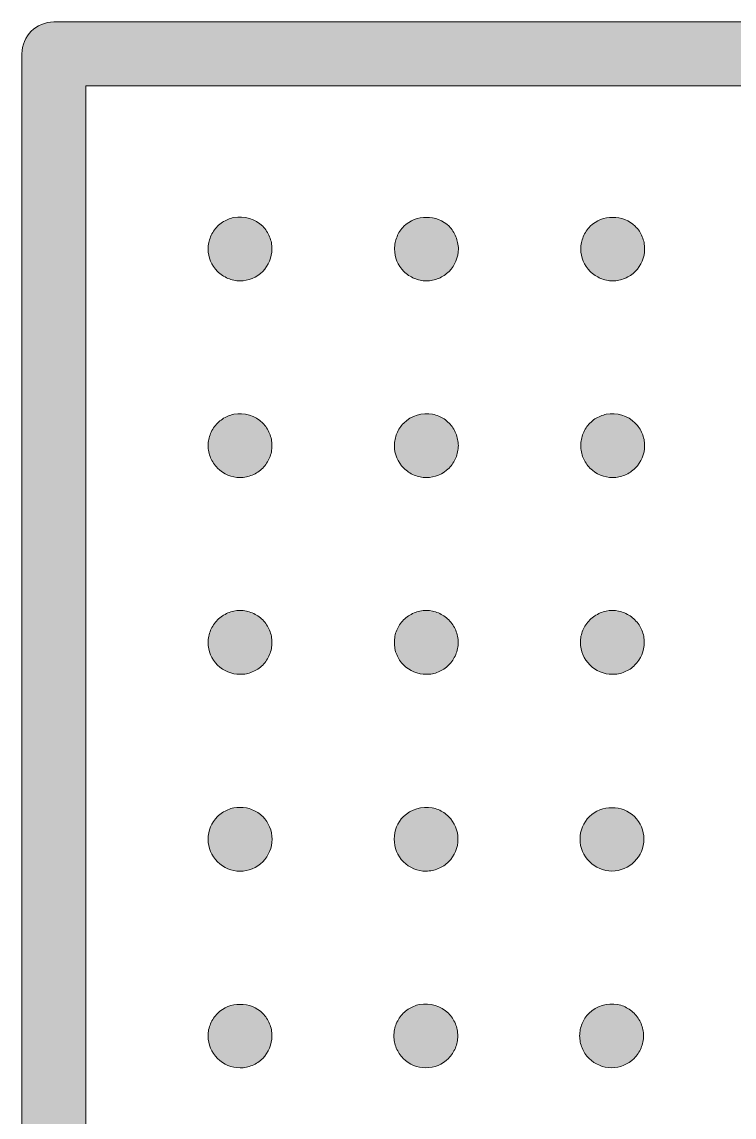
# Model space of a CAD drawing. Header units: millimetres. Extents: x 4.1 to 58.2, y -191.1 to -111.5.
# Drawn here: x 4.09 to 17.47, y -132.14 to -111.55 of the extents above; entities that cross this region are included whole.
import ezdxf

# ---------------------------------------------------------------- set-up
doc = ezdxf.new("R2010")
doc.units = ezdxf.units.MM
doc.header["$MEASUREMENT"] = 0
doc.layers.add('Layer 1', color=7, linetype='Continuous', lineweight=0)

msp = doc.modelspace()

# ---------------------------------------------------------------- hatches: boundary and pattern name
at = {"layer": 'Layer 1', "true_color": 0x006981, "transparency": 33554687}
h = msp.add_hatch(color=146, dxfattribs=at)
h.dxf.hatch_style = 2
edge = h.paths.add_edge_path()
edge.add_spline(control_points=[(5.286, -189.875), (5.286, -189.875), (57.014, -189.875), (57.014, -189.875), (57.014, -189.875), (57.014, -112.748), (57.014, -112.748), (57.014, -112.748), (5.286, -112.748), (5.286, -112.748), (5.286, -112.748), (5.286, -189.875), (5.286, -189.875)], knot_values=[0, 0, 0, 0, 1, 1, 1, 2, 2, 2, 3, 3, 3, 4, 4, 4, 4], degree=3, periodic=0)
edge = h.paths.add_edge_path()
edge.add_spline(control_points=[(57.614, -191.075), (57.614, -191.075), (4.686, -191.075), (4.686, -191.075), (4.355, -191.075), (4.086, -190.806), (4.086, -190.475), (4.086, -190.475), (4.086, -112.148), (4.086, -112.148), (4.086, -111.816), (4.355, -111.548), (4.686, -111.548), (4.686, -111.548), (57.614, -111.548), (57.614, -111.548), (57.945, -111.548), (58.214, -111.816), (58.214, -112.148), (58.214, -112.148), (58.214, -190.475), (58.214, -190.475), (58.214, -190.806), (57.945, -191.075), (57.614, -191.075)], knot_values=[0, 0, 0, 0, 1, 1, 1, 2, 2, 2, 3, 3, 3, 4, 4, 4, 5, 5, 5, 6, 6, 6, 7, 7, 7, 8, 8, 8, 8], degree=3, periodic=0)
h = msp.add_hatch(color=146, dxfattribs=at)
h.dxf.hatch_style = 2
edge = h.paths.add_edge_path()
edge.add_spline(control_points=[(8.184, -116.417), (8.146, -116.417), (8.107, -116.413), (8.068, -116.403), (8.029, -116.395), (7.994, -116.385), (7.955, -116.371), (7.92, -116.353), (7.884, -116.335), (7.853, -116.314), (7.821, -116.293), (7.789, -116.269), (7.761, -116.24), (7.648, -116.127), (7.585, -115.972), (7.585, -115.817), (7.585, -115.778), (7.588, -115.736), (7.599, -115.697), (7.606, -115.662), (7.616, -115.623), (7.631, -115.587), (7.645, -115.549), (7.666, -115.513), (7.687, -115.482), (7.708, -115.45), (7.733, -115.418), (7.761, -115.39), (7.789, -115.365), (7.821, -115.337), (7.853, -115.316), (7.884, -115.295), (7.92, -115.277), (7.955, -115.263), (7.99, -115.245), (8.029, -115.235), (8.068, -115.228), (8.262, -115.189), (8.47, -115.253), (8.611, -115.39), (8.636, -115.418), (8.664, -115.45), (8.685, -115.482), (8.706, -115.513), (8.724, -115.549), (8.738, -115.587), (8.756, -115.623), (8.766, -115.662), (8.773, -115.697), (8.781, -115.736), (8.784, -115.778), (8.784, -115.817), (8.784, -115.972), (8.721, -116.127), (8.611, -116.24), (8.498, -116.353), (8.343, -116.417), (8.184, -116.417)], knot_values=[0, 0, 0, 0, 1, 1, 1, 2, 2, 2, 3, 3, 3, 4, 4, 4, 5, 5, 5, 6, 6, 6, 7, 7, 7, 8, 8, 8, 9, 9, 9, 10, 10, 10, 11, 11, 11, 12, 12, 12, 13, 13, 13, 14, 14, 14, 15, 15, 15, 16, 16, 16, 17, 17, 17, 18, 18, 18, 19, 19, 19, 19], degree=3, periodic=0)
h = msp.add_hatch(color=146, dxfattribs=at)
h.dxf.hatch_style = 2
edge = h.paths.add_edge_path()
edge.add_spline(control_points=[(11.687, -116.417), (11.649, -116.417), (11.606, -116.413), (11.568, -116.403), (11.532, -116.395), (11.493, -116.385), (11.458, -116.371), (11.419, -116.353), (11.388, -116.335), (11.352, -116.314), (11.321, -116.293), (11.289, -116.269), (11.264, -116.24), (11.151, -116.127), (11.088, -115.976), (11.088, -115.817), (11.088, -115.778), (11.091, -115.736), (11.098, -115.697), (11.105, -115.662), (11.116, -115.623), (11.134, -115.587), (11.148, -115.549), (11.165, -115.513), (11.187, -115.482), (11.211, -115.45), (11.236, -115.418), (11.264, -115.39), (11.486, -115.168), (11.889, -115.168), (12.111, -115.39), (12.139, -115.418), (12.164, -115.45), (12.185, -115.482), (12.206, -115.513), (12.227, -115.549), (12.241, -115.587), (12.255, -115.623), (12.266, -115.662), (12.273, -115.697), (12.284, -115.736), (12.287, -115.778), (12.287, -115.817), (12.287, -115.972), (12.224, -116.127), (12.111, -116.24), (12.083, -116.269), (12.051, -116.293), (12.019, -116.314), (11.987, -116.335), (11.952, -116.353), (11.917, -116.371), (11.881, -116.385), (11.843, -116.395), (11.804, -116.403), (11.765, -116.413), (11.726, -116.417), (11.687, -116.417)], knot_values=[0, 0, 0, 0, 1, 1, 1, 2, 2, 2, 3, 3, 3, 4, 4, 4, 5, 5, 5, 6, 6, 6, 7, 7, 7, 8, 8, 8, 9, 9, 9, 10, 10, 10, 11, 11, 11, 12, 12, 12, 13, 13, 13, 14, 14, 14, 15, 15, 15, 16, 16, 16, 17, 17, 17, 18, 18, 18, 19, 19, 19, 19], degree=3, periodic=0)
h = msp.add_hatch(color=146, dxfattribs=at)
h.dxf.hatch_style = 2
edge = h.paths.add_edge_path()
edge.add_spline(control_points=[(15.187, -116.417), (15.148, -116.417), (15.109, -116.413), (15.071, -116.403), (15.032, -116.395), (14.993, -116.385), (14.958, -116.371), (14.922, -116.353), (14.887, -116.335), (14.855, -116.314), (14.82, -116.293), (14.792, -116.269), (14.764, -116.24), (14.651, -116.127), (14.587, -115.972), (14.587, -115.817), (14.587, -115.778), (14.591, -115.736), (14.598, -115.697), (14.605, -115.662), (14.619, -115.623), (14.633, -115.587), (14.647, -115.549), (14.668, -115.513), (14.69, -115.482), (14.711, -115.45), (14.736, -115.418), (14.764, -115.39), (14.986, -115.168), (15.388, -115.168), (15.61, -115.39), (15.638, -115.418), (15.663, -115.45), (15.688, -115.482), (15.709, -115.513), (15.727, -115.549), (15.741, -115.587), (15.755, -115.623), (15.769, -115.662), (15.776, -115.697), (15.783, -115.736), (15.787, -115.778), (15.787, -115.817), (15.787, -115.972), (15.723, -116.127), (15.61, -116.24), (15.586, -116.269), (15.554, -116.293), (15.522, -116.314), (15.487, -116.335), (15.452, -116.353), (15.416, -116.371), (15.381, -116.385), (15.342, -116.395), (15.303, -116.403), (15.265, -116.413), (15.226, -116.417), (15.187, -116.417)], knot_values=[0, 0, 0, 0, 1, 1, 1, 2, 2, 2, 3, 3, 3, 4, 4, 4, 5, 5, 5, 6, 6, 6, 7, 7, 7, 8, 8, 8, 9, 9, 9, 10, 10, 10, 11, 11, 11, 12, 12, 12, 13, 13, 13, 14, 14, 14, 15, 15, 15, 16, 16, 16, 17, 17, 17, 18, 18, 18, 19, 19, 19, 19], degree=3, periodic=0)
h = msp.add_hatch(color=146, dxfattribs=at)
h.dxf.hatch_style = 2
edge = h.paths.add_edge_path()
edge.add_spline(control_points=[(8.184, -120.114), (8.029, -120.114), (7.874, -120.05), (7.761, -119.937), (7.733, -119.909), (7.708, -119.881), (7.687, -119.846), (7.666, -119.814), (7.648, -119.779), (7.631, -119.743), (7.616, -119.708), (7.606, -119.669), (7.599, -119.63), (7.588, -119.592), (7.585, -119.553), (7.585, -119.514), (7.585, -119.475), (7.588, -119.436), (7.599, -119.398), (7.606, -119.359), (7.616, -119.32), (7.631, -119.285), (7.648, -119.25), (7.666, -119.214), (7.687, -119.182), (7.708, -119.147), (7.733, -119.119), (7.761, -119.091), (7.789, -119.062), (7.821, -119.038), (7.853, -119.017), (7.884, -118.992), (7.92, -118.974), (7.955, -118.96), (7.99, -118.946), (8.029, -118.932), (8.068, -118.925), (8.262, -118.886), (8.47, -118.95), (8.611, -119.091), (8.636, -119.119), (8.664, -119.147), (8.685, -119.182), (8.706, -119.214), (8.724, -119.25), (8.738, -119.285), (8.756, -119.32), (8.766, -119.359), (8.773, -119.398), (8.781, -119.436), (8.784, -119.475), (8.784, -119.514), (8.784, -119.553), (8.781, -119.592), (8.773, -119.63), (8.766, -119.669), (8.756, -119.708), (8.738, -119.743), (8.724, -119.779), (8.706, -119.814), (8.685, -119.846), (8.664, -119.881), (8.636, -119.909), (8.611, -119.937), (8.583, -119.965), (8.551, -119.99), (8.52, -120.011), (8.484, -120.036), (8.453, -120.054), (8.414, -120.068), (8.378, -120.082), (8.34, -120.096), (8.304, -120.103), (8.265, -120.11), (8.223, -120.114), (8.184, -120.114)], knot_values=[0, 0, 0, 0, 1, 1, 1, 2, 2, 2, 3, 3, 3, 4, 4, 4, 5, 5, 5, 6, 6, 6, 7, 7, 7, 8, 8, 8, 9, 9, 9, 10, 10, 10, 11, 11, 11, 12, 12, 12, 13, 13, 13, 14, 14, 14, 15, 15, 15, 16, 16, 16, 17, 17, 17, 18, 18, 18, 19, 19, 19, 20, 20, 20, 21, 21, 21, 22, 22, 22, 23, 23, 23, 24, 24, 24, 25, 25, 25, 25], degree=3, periodic=0)
h = msp.add_hatch(color=146, dxfattribs=at)
h.dxf.hatch_style = 2
edge = h.paths.add_edge_path()
edge.add_spline(control_points=[(11.684, -120.114), (11.645, -120.114), (11.606, -120.11), (11.568, -120.103), (11.529, -120.093), (11.493, -120.082), (11.455, -120.068), (11.419, -120.054), (11.384, -120.033), (11.352, -120.011), (11.321, -119.99), (11.289, -119.965), (11.261, -119.937), (11.148, -119.825), (11.084, -119.669), (11.084, -119.514), (11.084, -119.475), (11.088, -119.436), (11.098, -119.398), (11.105, -119.359), (11.116, -119.32), (11.13, -119.285), (11.148, -119.25), (11.165, -119.214), (11.187, -119.182), (11.208, -119.147), (11.232, -119.119), (11.261, -119.091), (11.402, -118.95), (11.61, -118.886), (11.804, -118.925), (11.843, -118.932), (11.878, -118.946), (11.917, -118.96), (11.952, -118.974), (11.987, -118.992), (12.019, -119.013), (12.051, -119.038), (12.083, -119.062), (12.111, -119.091), (12.139, -119.119), (12.164, -119.147), (12.185, -119.182), (12.206, -119.214), (12.224, -119.25), (12.238, -119.285), (12.255, -119.32), (12.266, -119.359), (12.273, -119.398), (12.28, -119.436), (12.287, -119.475), (12.287, -119.514), (12.287, -119.553), (12.28, -119.592), (12.273, -119.63), (12.266, -119.669), (12.255, -119.708), (12.238, -119.743), (12.224, -119.779), (12.206, -119.814), (12.185, -119.846), (12.164, -119.881), (12.139, -119.909), (12.111, -119.937), (11.998, -120.05), (11.843, -120.114), (11.684, -120.114)], knot_values=[0, 0, 0, 0, 1, 1, 1, 2, 2, 2, 3, 3, 3, 4, 4, 4, 5, 5, 5, 6, 6, 6, 7, 7, 7, 8, 8, 8, 9, 9, 9, 10, 10, 10, 11, 11, 11, 12, 12, 12, 13, 13, 13, 14, 14, 14, 15, 15, 15, 16, 16, 16, 17, 17, 17, 18, 18, 18, 19, 19, 19, 20, 20, 20, 21, 21, 21, 22, 22, 22, 22], degree=3, periodic=0)
h = msp.add_hatch(color=146, dxfattribs=at)
h.dxf.hatch_style = 2
edge = h.paths.add_edge_path()
edge.add_spline(control_points=[(15.187, -120.114), (15.028, -120.114), (14.873, -120.05), (14.76, -119.937), (14.736, -119.909), (14.707, -119.881), (14.686, -119.846), (14.665, -119.814), (14.647, -119.779), (14.633, -119.743), (14.615, -119.708), (14.605, -119.669), (14.598, -119.63), (14.591, -119.592), (14.587, -119.553), (14.587, -119.514), (14.587, -119.475), (14.591, -119.436), (14.598, -119.398), (14.605, -119.359), (14.615, -119.32), (14.633, -119.285), (14.647, -119.25), (14.665, -119.214), (14.686, -119.182), (14.707, -119.147), (14.736, -119.119), (14.76, -119.091), (14.788, -119.062), (14.82, -119.038), (14.852, -119.013), (14.887, -118.992), (14.919, -118.974), (14.958, -118.96), (14.993, -118.946), (15.032, -118.932), (15.067, -118.925), (15.265, -118.886), (15.469, -118.95), (15.61, -119.091), (15.638, -119.119), (15.663, -119.147), (15.684, -119.182), (15.706, -119.214), (15.727, -119.25), (15.741, -119.285), (15.755, -119.32), (15.766, -119.359), (15.776, -119.398), (15.783, -119.436), (15.787, -119.475), (15.787, -119.514), (15.787, -119.669), (15.723, -119.825), (15.61, -119.937), (15.582, -119.965), (15.55, -119.99), (15.519, -120.011), (15.487, -120.033), (15.452, -120.054), (15.416, -120.068), (15.378, -120.082), (15.342, -120.093), (15.303, -120.103), (15.265, -120.11), (15.226, -120.114), (15.187, -120.114)], knot_values=[0, 0, 0, 0, 1, 1, 1, 2, 2, 2, 3, 3, 3, 4, 4, 4, 5, 5, 5, 6, 6, 6, 7, 7, 7, 8, 8, 8, 9, 9, 9, 10, 10, 10, 11, 11, 11, 12, 12, 12, 13, 13, 13, 14, 14, 14, 15, 15, 15, 16, 16, 16, 17, 17, 17, 18, 18, 18, 19, 19, 19, 20, 20, 20, 21, 21, 21, 22, 22, 22, 22], degree=3, periodic=0)
h = msp.add_hatch(color=146, dxfattribs=at)
h.dxf.hatch_style = 2
edge = h.paths.add_edge_path()
edge.add_spline(control_points=[(8.184, -123.814), (8.029, -123.814), (7.874, -123.751), (7.761, -123.641), (7.648, -123.529), (7.585, -123.373), (7.585, -123.215), (7.585, -123.176), (7.588, -123.137), (7.599, -123.098), (7.606, -123.059), (7.616, -123.024), (7.631, -122.985), (7.645, -122.95), (7.666, -122.915), (7.687, -122.883), (7.708, -122.851), (7.733, -122.819), (7.761, -122.791), (7.789, -122.763), (7.821, -122.738), (7.853, -122.717), (7.884, -122.696), (7.92, -122.675), (7.955, -122.661), (7.99, -122.647), (8.029, -122.636), (8.068, -122.625), (8.146, -122.611), (8.227, -122.611), (8.304, -122.625), (8.34, -122.636), (8.378, -122.647), (8.414, -122.661), (8.453, -122.675), (8.488, -122.696), (8.52, -122.717), (8.551, -122.738), (8.583, -122.763), (8.611, -122.791), (8.636, -122.819), (8.664, -122.851), (8.685, -122.883), (8.706, -122.915), (8.724, -122.95), (8.738, -122.985), (8.756, -123.024), (8.766, -123.059), (8.773, -123.098), (8.781, -123.137), (8.784, -123.176), (8.784, -123.215), (8.784, -123.253), (8.781, -123.292), (8.773, -123.331), (8.766, -123.37), (8.756, -123.408), (8.738, -123.444), (8.724, -123.479), (8.706, -123.515), (8.685, -123.55), (8.664, -123.581), (8.636, -123.613), (8.611, -123.641), (8.583, -123.666), (8.551, -123.691), (8.52, -123.715), (8.488, -123.737), (8.453, -123.754), (8.414, -123.769), (8.378, -123.786), (8.34, -123.797), (8.304, -123.804), (8.265, -123.811), (8.223, -123.814), (8.184, -123.814)], knot_values=[0, 0, 0, 0, 1, 1, 1, 2, 2, 2, 3, 3, 3, 4, 4, 4, 5, 5, 5, 6, 6, 6, 7, 7, 7, 8, 8, 8, 9, 9, 9, 10, 10, 10, 11, 11, 11, 12, 12, 12, 13, 13, 13, 14, 14, 14, 15, 15, 15, 16, 16, 16, 17, 17, 17, 18, 18, 18, 19, 19, 19, 20, 20, 20, 21, 21, 21, 22, 22, 22, 23, 23, 23, 24, 24, 24, 25, 25, 25, 25], degree=3, periodic=0)
h = msp.add_hatch(color=146, dxfattribs=at)
h.dxf.hatch_style = 2
edge = h.paths.add_edge_path()
edge.add_spline(control_points=[(11.684, -123.814), (11.525, -123.814), (11.37, -123.751), (11.257, -123.638), (11.232, -123.613), (11.204, -123.581), (11.183, -123.55), (11.162, -123.515), (11.144, -123.479), (11.13, -123.444), (11.112, -123.408), (11.102, -123.37), (11.095, -123.331), (11.088, -123.292), (11.084, -123.253), (11.084, -123.215), (11.084, -123.176), (11.088, -123.137), (11.095, -123.098), (11.102, -123.059), (11.112, -123.021), (11.13, -122.985), (11.144, -122.95), (11.162, -122.915), (11.183, -122.883), (11.204, -122.848), (11.229, -122.819), (11.257, -122.791), (11.285, -122.763), (11.317, -122.738), (11.349, -122.717), (11.381, -122.696), (11.416, -122.675), (11.455, -122.661), (11.49, -122.647), (11.529, -122.636), (11.564, -122.625), (11.642, -122.611), (11.723, -122.611), (11.8, -122.625), (11.839, -122.636), (11.874, -122.647), (11.913, -122.661), (11.948, -122.675), (11.984, -122.696), (12.016, -122.717), (12.047, -122.738), (12.079, -122.763), (12.107, -122.791), (12.136, -122.819), (12.16, -122.848), (12.181, -122.883), (12.203, -122.915), (12.224, -122.95), (12.238, -122.985), (12.252, -123.021), (12.262, -123.059), (12.27, -123.098), (12.28, -123.137), (12.284, -123.176), (12.284, -123.215), (12.284, -123.253), (12.28, -123.292), (12.27, -123.331), (12.262, -123.37), (12.252, -123.408), (12.238, -123.444), (12.22, -123.479), (12.203, -123.515), (12.181, -123.55), (12.16, -123.581), (12.136, -123.613), (12.107, -123.638), (12.079, -123.666), (12.047, -123.691), (12.016, -123.715), (11.984, -123.737), (11.948, -123.754), (11.913, -123.769), (11.874, -123.786), (11.839, -123.797), (11.8, -123.804), (11.762, -123.811), (11.723, -123.814), (11.684, -123.814)], knot_values=[0, 0, 0, 0, 1, 1, 1, 2, 2, 2, 3, 3, 3, 4, 4, 4, 5, 5, 5, 6, 6, 6, 7, 7, 7, 8, 8, 8, 9, 9, 9, 10, 10, 10, 11, 11, 11, 12, 12, 12, 13, 13, 13, 14, 14, 14, 15, 15, 15, 16, 16, 16, 17, 17, 17, 18, 18, 18, 19, 19, 19, 20, 20, 20, 21, 21, 21, 22, 22, 22, 23, 23, 23, 24, 24, 24, 25, 25, 25, 26, 26, 26, 27, 27, 27, 28, 28, 28, 28], degree=3, periodic=0)
h = msp.add_hatch(color=146, dxfattribs=at)
h.dxf.hatch_style = 2
edge = h.paths.add_edge_path()
edge.add_spline(control_points=[(15.18, -123.814), (15.021, -123.814), (14.866, -123.751), (14.757, -123.638), (14.644, -123.525), (14.58, -123.373), (14.58, -123.215), (14.58, -123.176), (14.584, -123.137), (14.591, -123.098), (14.598, -123.059), (14.612, -123.021), (14.626, -122.985), (14.64, -122.95), (14.658, -122.915), (14.682, -122.883), (14.704, -122.848), (14.728, -122.819), (14.757, -122.791), (14.785, -122.763), (14.813, -122.738), (14.848, -122.717), (14.88, -122.696), (14.915, -122.675), (14.951, -122.661), (14.986, -122.647), (15.025, -122.633), (15.064, -122.625), (15.141, -122.611), (15.219, -122.611), (15.296, -122.625), (15.335, -122.633), (15.374, -122.647), (15.409, -122.661), (15.445, -122.675), (15.48, -122.696), (15.512, -122.717), (15.547, -122.738), (15.579, -122.763), (15.603, -122.791), (15.632, -122.819), (15.656, -122.848), (15.681, -122.883), (15.702, -122.915), (15.72, -122.95), (15.734, -122.985), (15.748, -123.021), (15.762, -123.059), (15.769, -123.098), (15.776, -123.137), (15.78, -123.176), (15.78, -123.215), (15.78, -123.373), (15.716, -123.529), (15.603, -123.638), (15.579, -123.666), (15.547, -123.691), (15.512, -123.715), (15.48, -123.737), (15.445, -123.754), (15.409, -123.769), (15.374, -123.783), (15.335, -123.797), (15.296, -123.804), (15.258, -123.811), (15.219, -123.814), (15.18, -123.814)], knot_values=[0, 0, 0, 0, 1, 1, 1, 2, 2, 2, 3, 3, 3, 4, 4, 4, 5, 5, 5, 6, 6, 6, 7, 7, 7, 8, 8, 8, 9, 9, 9, 10, 10, 10, 11, 11, 11, 12, 12, 12, 13, 13, 13, 14, 14, 14, 15, 15, 15, 16, 16, 16, 17, 17, 17, 18, 18, 18, 19, 19, 19, 20, 20, 20, 21, 21, 21, 22, 22, 22, 22], degree=3, periodic=0)
h = msp.add_hatch(color=146, dxfattribs=at)
h.dxf.hatch_style = 2
edge = h.paths.add_edge_path()
edge.add_spline(control_points=[(8.184, -127.515), (8.029, -127.515), (7.874, -127.452), (7.761, -127.339), (7.648, -127.226), (7.585, -127.071), (7.585, -126.915), (7.585, -126.756), (7.648, -126.601), (7.761, -126.488), (7.789, -126.464), (7.821, -126.435), (7.853, -126.414), (7.884, -126.393), (7.92, -126.375), (7.955, -126.361), (7.994, -126.344), (8.029, -126.333), (8.068, -126.326), (8.146, -126.312), (8.227, -126.312), (8.304, -126.326), (8.34, -126.333), (8.378, -126.344), (8.414, -126.361), (8.453, -126.375), (8.484, -126.393), (8.52, -126.414), (8.551, -126.435), (8.583, -126.464), (8.611, -126.488), (8.721, -126.601), (8.788, -126.756), (8.788, -126.915), (8.788, -127.071), (8.721, -127.226), (8.611, -127.339), (8.498, -127.452), (8.343, -127.515), (8.184, -127.515)], knot_values=[0, 0, 0, 0, 1, 1, 1, 2, 2, 2, 3, 3, 3, 4, 4, 4, 5, 5, 5, 6, 6, 6, 7, 7, 7, 8, 8, 8, 9, 9, 9, 10, 10, 10, 11, 11, 11, 12, 12, 12, 13, 13, 13, 13], degree=3, periodic=0)
h = msp.add_hatch(color=146, dxfattribs=at)
h.dxf.hatch_style = 2
edge = h.paths.add_edge_path()
edge.add_spline(control_points=[(11.68, -127.515), (11.522, -127.515), (11.366, -127.448), (11.254, -127.339), (11.144, -127.226), (11.081, -127.071), (11.081, -126.912), (11.081, -126.756), (11.144, -126.601), (11.254, -126.488), (11.395, -126.351), (11.603, -126.287), (11.797, -126.326), (11.836, -126.333), (11.871, -126.344), (11.91, -126.358), (11.945, -126.375), (11.98, -126.393), (12.012, -126.414), (12.044, -126.435), (12.076, -126.46), (12.104, -126.488), (12.217, -126.601), (12.28, -126.756), (12.28, -126.912), (12.28, -127.071), (12.217, -127.226), (12.104, -127.339), (12.076, -127.363), (12.044, -127.391), (12.012, -127.413), (11.98, -127.434), (11.945, -127.452), (11.91, -127.465), (11.871, -127.483), (11.836, -127.494), (11.797, -127.501), (11.758, -127.508), (11.719, -127.515), (11.68, -127.515)], knot_values=[0, 0, 0, 0, 1, 1, 1, 2, 2, 2, 3, 3, 3, 4, 4, 4, 5, 5, 5, 6, 6, 6, 7, 7, 7, 8, 8, 8, 9, 9, 9, 10, 10, 10, 11, 11, 11, 12, 12, 12, 13, 13, 13, 13], degree=3, periodic=0)
h = msp.add_hatch(color=146, dxfattribs=at)
h.dxf.hatch_style = 2
edge = h.paths.add_edge_path()
edge.add_spline(control_points=[(15.173, -127.512), (15.014, -127.512), (14.859, -127.448), (14.75, -127.335), (14.637, -127.226), (14.573, -127.071), (14.573, -126.912), (14.573, -126.753), (14.637, -126.601), (14.75, -126.488), (14.972, -126.266), (15.374, -126.266), (15.596, -126.488), (15.709, -126.601), (15.773, -126.753), (15.773, -126.912), (15.773, -127.071), (15.709, -127.226), (15.596, -127.335), (15.487, -127.448), (15.332, -127.512), (15.173, -127.512)], knot_values=[0, 0, 0, 0, 1, 1, 1, 2, 2, 2, 3, 3, 3, 4, 4, 4, 5, 5, 5, 6, 6, 6, 7, 7, 7, 7], degree=3, periodic=0)
h = msp.add_hatch(color=146, dxfattribs=at)
h.dxf.hatch_style = 2
edge = h.paths.add_edge_path()
edge.add_spline(control_points=[(8.184, -131.212), (8.026, -131.212), (7.874, -131.149), (7.761, -131.036), (7.648, -130.926), (7.585, -130.771), (7.585, -130.613), (7.585, -130.574), (7.588, -130.535), (7.595, -130.496), (7.606, -130.457), (7.616, -130.418), (7.631, -130.383), (7.645, -130.348), (7.666, -130.312), (7.687, -130.281), (7.708, -130.246), (7.733, -130.217), (7.761, -130.189), (7.983, -129.963), (8.389, -129.963), (8.611, -130.189), (8.636, -130.217), (8.664, -130.246), (8.685, -130.281), (8.706, -130.312), (8.724, -130.348), (8.738, -130.383), (8.756, -130.418), (8.766, -130.457), (8.773, -130.496), (8.781, -130.535), (8.784, -130.574), (8.784, -130.613), (8.784, -130.771), (8.721, -130.926), (8.611, -131.036), (8.583, -131.064), (8.551, -131.089), (8.52, -131.11), (8.484, -131.134), (8.453, -131.152), (8.414, -131.166), (8.378, -131.18), (8.34, -131.194), (8.304, -131.202), (8.265, -131.209), (8.223, -131.212), (8.184, -131.212)], knot_values=[0, 0, 0, 0, 1, 1, 1, 2, 2, 2, 3, 3, 3, 4, 4, 4, 5, 5, 5, 6, 6, 6, 7, 7, 7, 8, 8, 8, 9, 9, 9, 10, 10, 10, 11, 11, 11, 12, 12, 12, 13, 13, 13, 14, 14, 14, 15, 15, 15, 16, 16, 16, 16], degree=3, periodic=0)
h = msp.add_hatch(color=146, dxfattribs=at)
h.dxf.hatch_style = 2
edge = h.paths.add_edge_path()
edge.add_spline(control_points=[(11.677, -131.212), (11.518, -131.212), (11.363, -131.149), (11.25, -131.036), (11.222, -131.007), (11.197, -130.976), (11.176, -130.944), (11.155, -130.912), (11.137, -130.877), (11.12, -130.842), (11.105, -130.803), (11.095, -130.768), (11.088, -130.729), (11.081, -130.69), (11.074, -130.651), (11.074, -130.613), (11.074, -130.574), (11.081, -130.531), (11.088, -130.492), (11.095, -130.457), (11.105, -130.418), (11.12, -130.383), (11.137, -130.344), (11.155, -130.312), (11.176, -130.277), (11.197, -130.246), (11.222, -130.214), (11.25, -130.186), (11.278, -130.157), (11.31, -130.133), (11.342, -130.111), (11.373, -130.09), (11.409, -130.073), (11.444, -130.059), (11.483, -130.041), (11.518, -130.03), (11.557, -130.023), (11.751, -129.984), (11.959, -130.048), (12.1, -130.186), (12.128, -130.214), (12.153, -130.246), (12.174, -130.277), (12.195, -130.312), (12.213, -130.344), (12.231, -130.383), (12.245, -130.418), (12.255, -130.457), (12.262, -130.492), (12.273, -130.531), (12.277, -130.574), (12.277, -130.613), (12.277, -130.651), (12.273, -130.69), (12.262, -130.729), (12.255, -130.768), (12.245, -130.803), (12.231, -130.842), (12.213, -130.877), (12.195, -130.912), (12.174, -130.944), (12.153, -130.976), (12.128, -131.007), (12.1, -131.036), (11.987, -131.149), (11.832, -131.212), (11.677, -131.212)], knot_values=[0, 0, 0, 0, 1, 1, 1, 2, 2, 2, 3, 3, 3, 4, 4, 4, 5, 5, 5, 6, 6, 6, 7, 7, 7, 8, 8, 8, 9, 9, 9, 10, 10, 10, 11, 11, 11, 12, 12, 12, 13, 13, 13, 14, 14, 14, 15, 15, 15, 16, 16, 16, 17, 17, 17, 18, 18, 18, 19, 19, 19, 20, 20, 20, 21, 21, 21, 22, 22, 22, 22], degree=3, periodic=0)
h = msp.add_hatch(color=146, dxfattribs=at)
h.dxf.hatch_style = 2
edge = h.paths.add_edge_path()
edge.add_spline(control_points=[(15.166, -131.212), (15.007, -131.212), (14.852, -131.145), (14.743, -131.036), (14.714, -131.007), (14.69, -130.976), (14.665, -130.944), (14.644, -130.912), (14.626, -130.877), (14.612, -130.838), (14.598, -130.803), (14.584, -130.764), (14.577, -130.729), (14.57, -130.69), (14.566, -130.651), (14.566, -130.609), (14.566, -130.57), (14.57, -130.531), (14.577, -130.492), (14.584, -130.454), (14.598, -130.418), (14.612, -130.38), (14.626, -130.344), (14.644, -130.309), (14.665, -130.277), (14.69, -130.246), (14.714, -130.214), (14.743, -130.186), (14.88, -130.048), (15.088, -129.984), (15.282, -130.023), (15.321, -130.03), (15.36, -130.041), (15.395, -130.055), (15.43, -130.073), (15.466, -130.09), (15.497, -130.111), (15.533, -130.133), (15.561, -130.157), (15.589, -130.186), (15.617, -130.214), (15.642, -130.246), (15.663, -130.277), (15.684, -130.309), (15.706, -130.344), (15.72, -130.38), (15.734, -130.418), (15.744, -130.454), (15.755, -130.492), (15.762, -130.531), (15.766, -130.57), (15.766, -130.609), (15.766, -130.651), (15.762, -130.69), (15.755, -130.729), (15.744, -130.764), (15.734, -130.803), (15.72, -130.838), (15.706, -130.877), (15.684, -130.912), (15.663, -130.944), (15.642, -130.976), (15.617, -131.007), (15.589, -131.036), (15.476, -131.145), (15.325, -131.212), (15.166, -131.212)], knot_values=[0, 0, 0, 0, 1, 1, 1, 2, 2, 2, 3, 3, 3, 4, 4, 4, 5, 5, 5, 6, 6, 6, 7, 7, 7, 8, 8, 8, 9, 9, 9, 10, 10, 10, 11, 11, 11, 12, 12, 12, 13, 13, 13, 14, 14, 14, 15, 15, 15, 16, 16, 16, 17, 17, 17, 18, 18, 18, 19, 19, 19, 20, 20, 20, 21, 21, 21, 22, 22, 22, 22], degree=3, periodic=0)

# ---------------------------------------------------------------- linework, layer by layer
at = {"layer": 'Layer 1'}
for points, knots in [([(57.614, -191.075), (57.614, -191.075), (4.686, -191.075), (4.686, -191.075), (4.355, -191.075), (4.086, -190.806), (4.086, -190.475), (4.086, -190.475), (4.086, -112.148), (4.086, -112.148), (4.086, -111.816), (4.355, -111.548), (4.686, -111.548), (4.686, -111.548), (57.614, -111.548), (57.614, -111.548), (57.945, -111.548), (58.214, -111.816), (58.214, -112.148), (58.214, -112.148), (58.214, -190.475), (58.214, -190.475), (58.214, -190.806), (57.945, -191.075), (57.614, -191.075)], [0, 0, 0, 0, 1, 1, 1, 2, 2, 2, 3, 3, 3, 4, 4, 4, 5, 5, 5, 6, 6, 6, 7, 7, 7, 8, 8, 8, 8]), ([(5.286, -189.875), (5.286, -189.875), (57.014, -189.875), (57.014, -189.875), (57.014, -189.875), (57.014, -112.748), (57.014, -112.748), (57.014, -112.748), (5.286, -112.748), (5.286, -112.748), (5.286, -112.748), (5.286, -189.875), (5.286, -189.875)], [0, 0, 0, 0, 1, 1, 1, 2, 2, 2, 3, 3, 3, 4, 4, 4, 4]), ([(8.184, -116.417), (8.146, -116.417), (8.107, -116.413), (8.068, -116.403), (8.029, -116.395), (7.994, -116.385), (7.955, -116.371), (7.92, -116.353), (7.884, -116.335), (7.853, -116.314), (7.821, -116.293), (7.789, -116.269), (7.761, -116.24), (7.648, -116.127), (7.585, -115.972), (7.585, -115.817), (7.585, -115.778), (7.588, -115.736), (7.599, -115.697), (7.606, -115.662), (7.616, -115.623), (7.631, -115.587), (7.645, -115.549), (7.666, -115.513), (7.687, -115.482), (7.708, -115.45), (7.733, -115.418), (7.761, -115.39), (7.789, -115.365), (7.821, -115.337), (7.853, -115.316), (7.884, -115.295), (7.92, -115.277), (7.955, -115.263), (7.99, -115.245), (8.029, -115.235), (8.068, -115.228), (8.262, -115.189), (8.47, -115.253), (8.611, -115.39), (8.636, -115.418), (8.664, -115.45), (8.685, -115.482), (8.706, -115.513), (8.724, -115.549), (8.738, -115.587), (8.756, -115.623), (8.766, -115.662), (8.773, -115.697), (8.781, -115.736), (8.784, -115.778), (8.784, -115.817), (8.784, -115.972), (8.721, -116.127), (8.611, -116.24), (8.498, -116.353), (8.343, -116.417), (8.184, -116.417)], [0, 0, 0, 0, 1, 1, 1, 2, 2, 2, 3, 3, 3, 4, 4, 4, 5, 5, 5, 6, 6, 6, 7, 7, 7, 8, 8, 8, 9, 9, 9, 10, 10, 10, 11, 11, 11, 12, 12, 12, 13, 13, 13, 14, 14, 14, 15, 15, 15, 16, 16, 16, 17, 17, 17, 18, 18, 18, 19, 19, 19, 19]), ([(11.687, -116.417), (11.649, -116.417), (11.606, -116.413), (11.568, -116.403), (11.532, -116.395), (11.493, -116.385), (11.458, -116.371), (11.419, -116.353), (11.388, -116.335), (11.352, -116.314), (11.321, -116.293), (11.289, -116.269), (11.264, -116.24), (11.151, -116.127), (11.088, -115.976), (11.088, -115.817), (11.088, -115.778), (11.091, -115.736), (11.098, -115.697), (11.105, -115.662), (11.116, -115.623), (11.134, -115.587), (11.148, -115.549), (11.165, -115.513), (11.187, -115.482), (11.211, -115.45), (11.236, -115.418), (11.264, -115.39), (11.486, -115.168), (11.889, -115.168), (12.111, -115.39), (12.139, -115.418), (12.164, -115.45), (12.185, -115.482), (12.206, -115.513), (12.227, -115.549), (12.241, -115.587), (12.255, -115.623), (12.266, -115.662), (12.273, -115.697), (12.284, -115.736), (12.287, -115.778), (12.287, -115.817), (12.287, -115.972), (12.224, -116.127), (12.111, -116.24), (12.083, -116.269), (12.051, -116.293), (12.019, -116.314), (11.987, -116.335), (11.952, -116.353), (11.917, -116.371), (11.881, -116.385), (11.843, -116.395), (11.804, -116.403), (11.765, -116.413), (11.726, -116.417), (11.687, -116.417)], [0, 0, 0, 0, 1, 1, 1, 2, 2, 2, 3, 3, 3, 4, 4, 4, 5, 5, 5, 6, 6, 6, 7, 7, 7, 8, 8, 8, 9, 9, 9, 10, 10, 10, 11, 11, 11, 12, 12, 12, 13, 13, 13, 14, 14, 14, 15, 15, 15, 16, 16, 16, 17, 17, 17, 18, 18, 18, 19, 19, 19, 19]), ([(15.187, -116.417), (15.148, -116.417), (15.109, -116.413), (15.071, -116.403), (15.032, -116.395), (14.993, -116.385), (14.958, -116.371), (14.922, -116.353), (14.887, -116.335), (14.855, -116.314), (14.82, -116.293), (14.792, -116.269), (14.764, -116.24), (14.651, -116.127), (14.587, -115.972), (14.587, -115.817), (14.587, -115.778), (14.591, -115.736), (14.598, -115.697), (14.605, -115.662), (14.619, -115.623), (14.633, -115.587), (14.647, -115.549), (14.668, -115.513), (14.69, -115.482), (14.711, -115.45), (14.736, -115.418), (14.764, -115.39), (14.986, -115.168), (15.388, -115.168), (15.61, -115.39), (15.638, -115.418), (15.663, -115.45), (15.688, -115.482), (15.709, -115.513), (15.727, -115.549), (15.741, -115.587), (15.755, -115.623), (15.769, -115.662), (15.776, -115.697), (15.783, -115.736), (15.787, -115.778), (15.787, -115.817), (15.787, -115.972), (15.723, -116.127), (15.61, -116.24), (15.586, -116.269), (15.554, -116.293), (15.522, -116.314), (15.487, -116.335), (15.452, -116.353), (15.416, -116.371), (15.381, -116.385), (15.342, -116.395), (15.303, -116.403), (15.265, -116.413), (15.226, -116.417), (15.187, -116.417)], [0, 0, 0, 0, 1, 1, 1, 2, 2, 2, 3, 3, 3, 4, 4, 4, 5, 5, 5, 6, 6, 6, 7, 7, 7, 8, 8, 8, 9, 9, 9, 10, 10, 10, 11, 11, 11, 12, 12, 12, 13, 13, 13, 14, 14, 14, 15, 15, 15, 16, 16, 16, 17, 17, 17, 18, 18, 18, 19, 19, 19, 19]), ([(8.184, -120.114), (8.029, -120.114), (7.874, -120.05), (7.761, -119.937), (7.733, -119.909), (7.708, -119.881), (7.687, -119.846), (7.666, -119.814), (7.648, -119.779), (7.631, -119.743), (7.616, -119.708), (7.606, -119.669), (7.599, -119.63), (7.588, -119.592), (7.585, -119.553), (7.585, -119.514), (7.585, -119.475), (7.588, -119.436), (7.599, -119.398), (7.606, -119.359), (7.616, -119.32), (7.631, -119.285), (7.648, -119.25), (7.666, -119.214), (7.687, -119.182), (7.708, -119.147), (7.733, -119.119), (7.761, -119.091), (7.789, -119.062), (7.821, -119.038), (7.853, -119.017), (7.884, -118.992), (7.92, -118.974), (7.955, -118.96), (7.99, -118.946), (8.029, -118.932), (8.068, -118.925), (8.262, -118.886), (8.47, -118.95), (8.611, -119.091), (8.636, -119.119), (8.664, -119.147), (8.685, -119.182), (8.706, -119.214), (8.724, -119.25), (8.738, -119.285), (8.756, -119.32), (8.766, -119.359), (8.773, -119.398), (8.781, -119.436), (8.784, -119.475), (8.784, -119.514), (8.784, -119.553), (8.781, -119.592), (8.773, -119.63), (8.766, -119.669), (8.756, -119.708), (8.738, -119.743), (8.724, -119.779), (8.706, -119.814), (8.685, -119.846), (8.664, -119.881), (8.636, -119.909), (8.611, -119.937), (8.583, -119.965), (8.551, -119.99), (8.52, -120.011), (8.484, -120.036), (8.453, -120.054), (8.414, -120.068), (8.378, -120.082), (8.34, -120.096), (8.304, -120.103), (8.265, -120.11), (8.223, -120.114), (8.184, -120.114)], [0, 0, 0, 0, 1, 1, 1, 2, 2, 2, 3, 3, 3, 4, 4, 4, 5, 5, 5, 6, 6, 6, 7, 7, 7, 8, 8, 8, 9, 9, 9, 10, 10, 10, 11, 11, 11, 12, 12, 12, 13, 13, 13, 14, 14, 14, 15, 15, 15, 16, 16, 16, 17, 17, 17, 18, 18, 18, 19, 19, 19, 20, 20, 20, 21, 21, 21, 22, 22, 22, 23, 23, 23, 24, 24, 24, 25, 25, 25, 25]), ([(11.684, -120.114), (11.645, -120.114), (11.606, -120.11), (11.568, -120.103), (11.529, -120.093), (11.493, -120.082), (11.455, -120.068), (11.419, -120.054), (11.384, -120.033), (11.352, -120.011), (11.321, -119.99), (11.289, -119.965), (11.261, -119.937), (11.148, -119.825), (11.084, -119.669), (11.084, -119.514), (11.084, -119.475), (11.088, -119.436), (11.098, -119.398), (11.105, -119.359), (11.116, -119.32), (11.13, -119.285), (11.148, -119.25), (11.165, -119.214), (11.187, -119.182), (11.208, -119.147), (11.232, -119.119), (11.261, -119.091), (11.402, -118.95), (11.61, -118.886), (11.804, -118.925), (11.843, -118.932), (11.878, -118.946), (11.917, -118.96), (11.952, -118.974), (11.987, -118.992), (12.019, -119.013), (12.051, -119.038), (12.083, -119.062), (12.111, -119.091), (12.139, -119.119), (12.164, -119.147), (12.185, -119.182), (12.206, -119.214), (12.224, -119.25), (12.238, -119.285), (12.255, -119.32), (12.266, -119.359), (12.273, -119.398), (12.28, -119.436), (12.287, -119.475), (12.287, -119.514), (12.287, -119.553), (12.28, -119.592), (12.273, -119.63), (12.266, -119.669), (12.255, -119.708), (12.238, -119.743), (12.224, -119.779), (12.206, -119.814), (12.185, -119.846), (12.164, -119.881), (12.139, -119.909), (12.111, -119.937), (11.998, -120.05), (11.843, -120.114), (11.684, -120.114)], [0, 0, 0, 0, 1, 1, 1, 2, 2, 2, 3, 3, 3, 4, 4, 4, 5, 5, 5, 6, 6, 6, 7, 7, 7, 8, 8, 8, 9, 9, 9, 10, 10, 10, 11, 11, 11, 12, 12, 12, 13, 13, 13, 14, 14, 14, 15, 15, 15, 16, 16, 16, 17, 17, 17, 18, 18, 18, 19, 19, 19, 20, 20, 20, 21, 21, 21, 22, 22, 22, 22]), ([(15.187, -120.114), (15.028, -120.114), (14.873, -120.05), (14.76, -119.937), (14.736, -119.909), (14.707, -119.881), (14.686, -119.846), (14.665, -119.814), (14.647, -119.779), (14.633, -119.743), (14.615, -119.708), (14.605, -119.669), (14.598, -119.63), (14.591, -119.592), (14.587, -119.553), (14.587, -119.514), (14.587, -119.475), (14.591, -119.436), (14.598, -119.398), (14.605, -119.359), (14.615, -119.32), (14.633, -119.285), (14.647, -119.25), (14.665, -119.214), (14.686, -119.182), (14.707, -119.147), (14.736, -119.119), (14.76, -119.091), (14.788, -119.062), (14.82, -119.038), (14.852, -119.013), (14.887, -118.992), (14.919, -118.974), (14.958, -118.96), (14.993, -118.946), (15.032, -118.932), (15.067, -118.925), (15.265, -118.886), (15.469, -118.95), (15.61, -119.091), (15.638, -119.119), (15.663, -119.147), (15.684, -119.182), (15.706, -119.214), (15.727, -119.25), (15.741, -119.285), (15.755, -119.32), (15.766, -119.359), (15.776, -119.398), (15.783, -119.436), (15.787, -119.475), (15.787, -119.514), (15.787, -119.669), (15.723, -119.825), (15.61, -119.937), (15.582, -119.965), (15.55, -119.99), (15.519, -120.011), (15.487, -120.033), (15.452, -120.054), (15.416, -120.068), (15.378, -120.082), (15.342, -120.093), (15.303, -120.103), (15.265, -120.11), (15.226, -120.114), (15.187, -120.114)], [0, 0, 0, 0, 1, 1, 1, 2, 2, 2, 3, 3, 3, 4, 4, 4, 5, 5, 5, 6, 6, 6, 7, 7, 7, 8, 8, 8, 9, 9, 9, 10, 10, 10, 11, 11, 11, 12, 12, 12, 13, 13, 13, 14, 14, 14, 15, 15, 15, 16, 16, 16, 17, 17, 17, 18, 18, 18, 19, 19, 19, 20, 20, 20, 21, 21, 21, 22, 22, 22, 22]), ([(8.184, -123.814), (8.029, -123.814), (7.874, -123.751), (7.761, -123.641), (7.648, -123.529), (7.585, -123.373), (7.585, -123.215), (7.585, -123.176), (7.588, -123.137), (7.599, -123.098), (7.606, -123.059), (7.616, -123.024), (7.631, -122.985), (7.645, -122.95), (7.666, -122.915), (7.687, -122.883), (7.708, -122.851), (7.733, -122.819), (7.761, -122.791), (7.789, -122.763), (7.821, -122.738), (7.853, -122.717), (7.884, -122.696), (7.92, -122.675), (7.955, -122.661), (7.99, -122.647), (8.029, -122.636), (8.068, -122.625), (8.146, -122.611), (8.227, -122.611), (8.304, -122.625), (8.34, -122.636), (8.378, -122.647), (8.414, -122.661), (8.453, -122.675), (8.488, -122.696), (8.52, -122.717), (8.551, -122.738), (8.583, -122.763), (8.611, -122.791), (8.636, -122.819), (8.664, -122.851), (8.685, -122.883), (8.706, -122.915), (8.724, -122.95), (8.738, -122.985), (8.756, -123.024), (8.766, -123.059), (8.773, -123.098), (8.781, -123.137), (8.784, -123.176), (8.784, -123.215), (8.784, -123.253), (8.781, -123.292), (8.773, -123.331), (8.766, -123.37), (8.756, -123.408), (8.738, -123.444), (8.724, -123.479), (8.706, -123.515), (8.685, -123.55), (8.664, -123.581), (8.636, -123.613), (8.611, -123.641), (8.583, -123.666), (8.551, -123.691), (8.52, -123.715), (8.488, -123.737), (8.453, -123.754), (8.414, -123.769), (8.378, -123.786), (8.34, -123.797), (8.304, -123.804), (8.265, -123.811), (8.223, -123.814), (8.184, -123.814)], [0, 0, 0, 0, 1, 1, 1, 2, 2, 2, 3, 3, 3, 4, 4, 4, 5, 5, 5, 6, 6, 6, 7, 7, 7, 8, 8, 8, 9, 9, 9, 10, 10, 10, 11, 11, 11, 12, 12, 12, 13, 13, 13, 14, 14, 14, 15, 15, 15, 16, 16, 16, 17, 17, 17, 18, 18, 18, 19, 19, 19, 20, 20, 20, 21, 21, 21, 22, 22, 22, 23, 23, 23, 24, 24, 24, 25, 25, 25, 25]), ([(11.684, -123.814), (11.525, -123.814), (11.37, -123.751), (11.257, -123.638), (11.232, -123.613), (11.204, -123.581), (11.183, -123.55), (11.162, -123.515), (11.144, -123.479), (11.13, -123.444), (11.112, -123.408), (11.102, -123.37), (11.095, -123.331), (11.088, -123.292), (11.084, -123.253), (11.084, -123.215), (11.084, -123.176), (11.088, -123.137), (11.095, -123.098), (11.102, -123.059), (11.112, -123.021), (11.13, -122.985), (11.144, -122.95), (11.162, -122.915), (11.183, -122.883), (11.204, -122.848), (11.229, -122.819), (11.257, -122.791), (11.285, -122.763), (11.317, -122.738), (11.349, -122.717), (11.381, -122.696), (11.416, -122.675), (11.455, -122.661), (11.49, -122.647), (11.529, -122.636), (11.564, -122.625), (11.642, -122.611), (11.723, -122.611), (11.8, -122.625), (11.839, -122.636), (11.874, -122.647), (11.913, -122.661), (11.948, -122.675), (11.984, -122.696), (12.016, -122.717), (12.047, -122.738), (12.079, -122.763), (12.107, -122.791), (12.136, -122.819), (12.16, -122.848), (12.181, -122.883), (12.203, -122.915), (12.224, -122.95), (12.238, -122.985), (12.252, -123.021), (12.262, -123.059), (12.27, -123.098), (12.28, -123.137), (12.284, -123.176), (12.284, -123.215), (12.284, -123.253), (12.28, -123.292), (12.27, -123.331), (12.262, -123.37), (12.252, -123.408), (12.238, -123.444), (12.22, -123.479), (12.203, -123.515), (12.181, -123.55), (12.16, -123.581), (12.136, -123.613), (12.107, -123.638), (12.079, -123.666), (12.047, -123.691), (12.016, -123.715), (11.984, -123.737), (11.948, -123.754), (11.913, -123.769), (11.874, -123.786), (11.839, -123.797), (11.8, -123.804), (11.762, -123.811), (11.723, -123.814), (11.684, -123.814)], [0, 0, 0, 0, 1, 1, 1, 2, 2, 2, 3, 3, 3, 4, 4, 4, 5, 5, 5, 6, 6, 6, 7, 7, 7, 8, 8, 8, 9, 9, 9, 10, 10, 10, 11, 11, 11, 12, 12, 12, 13, 13, 13, 14, 14, 14, 15, 15, 15, 16, 16, 16, 17, 17, 17, 18, 18, 18, 19, 19, 19, 20, 20, 20, 21, 21, 21, 22, 22, 22, 23, 23, 23, 24, 24, 24, 25, 25, 25, 26, 26, 26, 27, 27, 27, 28, 28, 28, 28]), ([(15.18, -123.814), (15.021, -123.814), (14.866, -123.751), (14.757, -123.638), (14.644, -123.525), (14.58, -123.373), (14.58, -123.215), (14.58, -123.176), (14.584, -123.137), (14.591, -123.098), (14.598, -123.059), (14.612, -123.021), (14.626, -122.985), (14.64, -122.95), (14.658, -122.915), (14.682, -122.883), (14.704, -122.848), (14.728, -122.819), (14.757, -122.791), (14.785, -122.763), (14.813, -122.738), (14.848, -122.717), (14.88, -122.696), (14.915, -122.675), (14.951, -122.661), (14.986, -122.647), (15.025, -122.633), (15.064, -122.625), (15.141, -122.611), (15.219, -122.611), (15.296, -122.625), (15.335, -122.633), (15.374, -122.647), (15.409, -122.661), (15.445, -122.675), (15.48, -122.696), (15.512, -122.717), (15.547, -122.738), (15.579, -122.763), (15.603, -122.791), (15.632, -122.819), (15.656, -122.848), (15.681, -122.883), (15.702, -122.915), (15.72, -122.95), (15.734, -122.985), (15.748, -123.021), (15.762, -123.059), (15.769, -123.098), (15.776, -123.137), (15.78, -123.176), (15.78, -123.215), (15.78, -123.373), (15.716, -123.529), (15.603, -123.638), (15.579, -123.666), (15.547, -123.691), (15.512, -123.715), (15.48, -123.737), (15.445, -123.754), (15.409, -123.769), (15.374, -123.783), (15.335, -123.797), (15.296, -123.804), (15.258, -123.811), (15.219, -123.814), (15.18, -123.814)], [0, 0, 0, 0, 1, 1, 1, 2, 2, 2, 3, 3, 3, 4, 4, 4, 5, 5, 5, 6, 6, 6, 7, 7, 7, 8, 8, 8, 9, 9, 9, 10, 10, 10, 11, 11, 11, 12, 12, 12, 13, 13, 13, 14, 14, 14, 15, 15, 15, 16, 16, 16, 17, 17, 17, 18, 18, 18, 19, 19, 19, 20, 20, 20, 21, 21, 21, 22, 22, 22, 22]), ([(8.184, -127.515), (8.029, -127.515), (7.874, -127.452), (7.761, -127.339), (7.648, -127.226), (7.585, -127.071), (7.585, -126.915), (7.585, -126.756), (7.648, -126.601), (7.761, -126.488), (7.789, -126.464), (7.821, -126.435), (7.853, -126.414), (7.884, -126.393), (7.92, -126.375), (7.955, -126.361), (7.994, -126.344), (8.029, -126.333), (8.068, -126.326), (8.146, -126.312), (8.227, -126.312), (8.304, -126.326), (8.34, -126.333), (8.378, -126.344), (8.414, -126.361), (8.453, -126.375), (8.484, -126.393), (8.52, -126.414), (8.551, -126.435), (8.583, -126.464), (8.611, -126.488), (8.721, -126.601), (8.788, -126.756), (8.788, -126.915), (8.788, -127.071), (8.721, -127.226), (8.611, -127.339), (8.498, -127.452), (8.343, -127.515), (8.184, -127.515)], [0, 0, 0, 0, 1, 1, 1, 2, 2, 2, 3, 3, 3, 4, 4, 4, 5, 5, 5, 6, 6, 6, 7, 7, 7, 8, 8, 8, 9, 9, 9, 10, 10, 10, 11, 11, 11, 12, 12, 12, 13, 13, 13, 13]), ([(11.68, -127.515), (11.522, -127.515), (11.366, -127.448), (11.254, -127.339), (11.144, -127.226), (11.081, -127.071), (11.081, -126.912), (11.081, -126.756), (11.144, -126.601), (11.254, -126.488), (11.395, -126.351), (11.603, -126.287), (11.797, -126.326), (11.836, -126.333), (11.871, -126.344), (11.91, -126.358), (11.945, -126.375), (11.98, -126.393), (12.012, -126.414), (12.044, -126.435), (12.076, -126.46), (12.104, -126.488), (12.217, -126.601), (12.28, -126.756), (12.28, -126.912), (12.28, -127.071), (12.217, -127.226), (12.104, -127.339), (12.076, -127.363), (12.044, -127.391), (12.012, -127.413), (11.98, -127.434), (11.945, -127.452), (11.91, -127.465), (11.871, -127.483), (11.836, -127.494), (11.797, -127.501), (11.758, -127.508), (11.719, -127.515), (11.68, -127.515)], [0, 0, 0, 0, 1, 1, 1, 2, 2, 2, 3, 3, 3, 4, 4, 4, 5, 5, 5, 6, 6, 6, 7, 7, 7, 8, 8, 8, 9, 9, 9, 10, 10, 10, 11, 11, 11, 12, 12, 12, 13, 13, 13, 13]), ([(15.173, -127.512), (15.014, -127.512), (14.859, -127.448), (14.75, -127.335), (14.637, -127.226), (14.573, -127.071), (14.573, -126.912), (14.573, -126.753), (14.637, -126.601), (14.75, -126.488), (14.972, -126.266), (15.374, -126.266), (15.596, -126.488), (15.709, -126.601), (15.773, -126.753), (15.773, -126.912), (15.773, -127.071), (15.709, -127.226), (15.596, -127.335), (15.487, -127.448), (15.332, -127.512), (15.173, -127.512)], [0, 0, 0, 0, 1, 1, 1, 2, 2, 2, 3, 3, 3, 4, 4, 4, 5, 5, 5, 6, 6, 6, 7, 7, 7, 7]), ([(8.184, -131.212), (8.026, -131.212), (7.874, -131.149), (7.761, -131.036), (7.648, -130.926), (7.585, -130.771), (7.585, -130.613), (7.585, -130.574), (7.588, -130.535), (7.595, -130.496), (7.606, -130.457), (7.616, -130.418), (7.631, -130.383), (7.645, -130.348), (7.666, -130.312), (7.687, -130.281), (7.708, -130.246), (7.733, -130.217), (7.761, -130.189), (7.983, -129.963), (8.389, -129.963), (8.611, -130.189), (8.636, -130.217), (8.664, -130.246), (8.685, -130.281), (8.706, -130.312), (8.724, -130.348), (8.738, -130.383), (8.756, -130.418), (8.766, -130.457), (8.773, -130.496), (8.781, -130.535), (8.784, -130.574), (8.784, -130.613), (8.784, -130.771), (8.721, -130.926), (8.611, -131.036), (8.583, -131.064), (8.551, -131.089), (8.52, -131.11), (8.484, -131.134), (8.453, -131.152), (8.414, -131.166), (8.378, -131.18), (8.34, -131.194), (8.304, -131.202), (8.265, -131.209), (8.223, -131.212), (8.184, -131.212)], [0, 0, 0, 0, 1, 1, 1, 2, 2, 2, 3, 3, 3, 4, 4, 4, 5, 5, 5, 6, 6, 6, 7, 7, 7, 8, 8, 8, 9, 9, 9, 10, 10, 10, 11, 11, 11, 12, 12, 12, 13, 13, 13, 14, 14, 14, 15, 15, 15, 16, 16, 16, 16]), ([(11.677, -131.212), (11.518, -131.212), (11.363, -131.149), (11.25, -131.036), (11.222, -131.007), (11.197, -130.976), (11.176, -130.944), (11.155, -130.912), (11.137, -130.877), (11.12, -130.842), (11.105, -130.803), (11.095, -130.768), (11.088, -130.729), (11.081, -130.69), (11.074, -130.651), (11.074, -130.613), (11.074, -130.574), (11.081, -130.531), (11.088, -130.492), (11.095, -130.457), (11.105, -130.418), (11.12, -130.383), (11.137, -130.344), (11.155, -130.312), (11.176, -130.277), (11.197, -130.246), (11.222, -130.214), (11.25, -130.186), (11.278, -130.157), (11.31, -130.133), (11.342, -130.111), (11.373, -130.09), (11.409, -130.073), (11.444, -130.059), (11.483, -130.041), (11.518, -130.03), (11.557, -130.023), (11.751, -129.984), (11.959, -130.048), (12.1, -130.186), (12.128, -130.214), (12.153, -130.246), (12.174, -130.277), (12.195, -130.312), (12.213, -130.344), (12.231, -130.383), (12.245, -130.418), (12.255, -130.457), (12.262, -130.492), (12.273, -130.531), (12.277, -130.574), (12.277, -130.613), (12.277, -130.651), (12.273, -130.69), (12.262, -130.729), (12.255, -130.768), (12.245, -130.803), (12.231, -130.842), (12.213, -130.877), (12.195, -130.912), (12.174, -130.944), (12.153, -130.976), (12.128, -131.007), (12.1, -131.036), (11.987, -131.149), (11.832, -131.212), (11.677, -131.212)], [0, 0, 0, 0, 1, 1, 1, 2, 2, 2, 3, 3, 3, 4, 4, 4, 5, 5, 5, 6, 6, 6, 7, 7, 7, 8, 8, 8, 9, 9, 9, 10, 10, 10, 11, 11, 11, 12, 12, 12, 13, 13, 13, 14, 14, 14, 15, 15, 15, 16, 16, 16, 17, 17, 17, 18, 18, 18, 19, 19, 19, 20, 20, 20, 21, 21, 21, 22, 22, 22, 22]), ([(15.166, -131.212), (15.007, -131.212), (14.852, -131.145), (14.743, -131.036), (14.714, -131.007), (14.69, -130.976), (14.665, -130.944), (14.644, -130.912), (14.626, -130.877), (14.612, -130.838), (14.598, -130.803), (14.584, -130.764), (14.577, -130.729), (14.57, -130.69), (14.566, -130.651), (14.566, -130.609), (14.566, -130.57), (14.57, -130.531), (14.577, -130.492), (14.584, -130.454), (14.598, -130.418), (14.612, -130.38), (14.626, -130.344), (14.644, -130.309), (14.665, -130.277), (14.69, -130.246), (14.714, -130.214), (14.743, -130.186), (14.88, -130.048), (15.088, -129.984), (15.282, -130.023), (15.321, -130.03), (15.36, -130.041), (15.395, -130.055), (15.43, -130.073), (15.466, -130.09), (15.497, -130.111), (15.533, -130.133), (15.561, -130.157), (15.589, -130.186), (15.617, -130.214), (15.642, -130.246), (15.663, -130.277), (15.684, -130.309), (15.706, -130.344), (15.72, -130.38), (15.734, -130.418), (15.744, -130.454), (15.755, -130.492), (15.762, -130.531), (15.766, -130.57), (15.766, -130.609), (15.766, -130.651), (15.762, -130.69), (15.755, -130.729), (15.744, -130.764), (15.734, -130.803), (15.72, -130.838), (15.706, -130.877), (15.684, -130.912), (15.663, -130.944), (15.642, -130.976), (15.617, -131.007), (15.589, -131.036), (15.476, -131.145), (15.325, -131.212), (15.166, -131.212)], [0, 0, 0, 0, 1, 1, 1, 2, 2, 2, 3, 3, 3, 4, 4, 4, 5, 5, 5, 6, 6, 6, 7, 7, 7, 8, 8, 8, 9, 9, 9, 10, 10, 10, 11, 11, 11, 12, 12, 12, 13, 13, 13, 14, 14, 14, 15, 15, 15, 16, 16, 16, 17, 17, 17, 18, 18, 18, 19, 19, 19, 20, 20, 20, 21, 21, 21, 22, 22, 22, 22])]:
    msp.add_open_spline(points, degree=3, knots=knots, dxfattribs=at)

doc.saveas('drawing.dxf')
